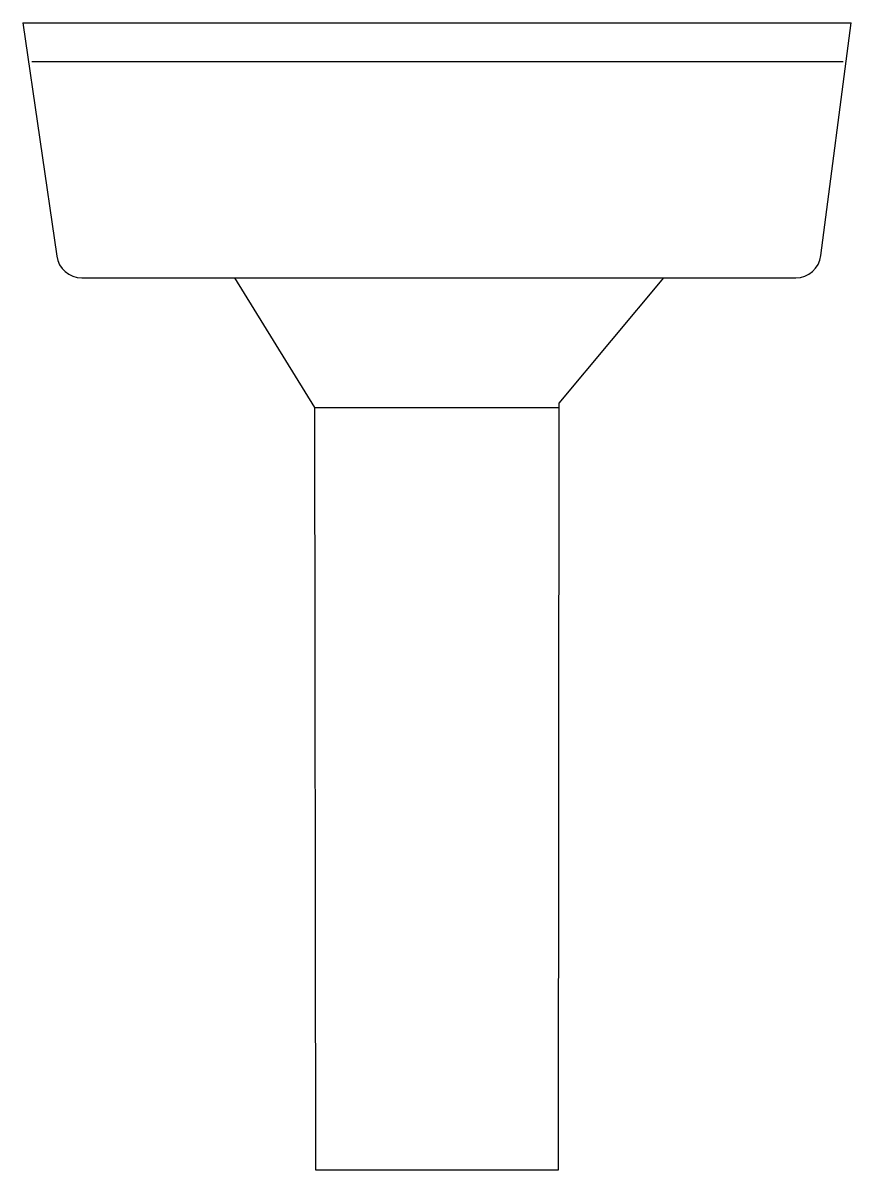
# Model space of a CAD drawing. Header units: millimetres. Extents: x -3037.873 to -3037.223, y 2883.827 to 2884.727.
import ezdxf

# ---------------------------------------------------------------- set-up
doc = ezdxf.new("R2010")
doc.units = ezdxf.units.MM
doc.header["$LTSCALE"] = 10
doc.layers.add('Serviço_Tanques', color=2, linetype='Continuous')

msp = doc.modelspace()

# ---------------------------------------------------------------- linework, layer by layer
at = {"layer": 'Serviço_Tanques'}
for p, q in [((-3037.64327, 2884.42517), (-3037.70619, 2884.52685)), ((-3037.36971, 2884.52685), (-3037.452, 2884.42854)), ((-3037.452, 2884.42854), (-3037.4525, 2883.82685)), ((-3037.64327, 2884.42517), (-3037.452, 2884.42517)), ((-3037.6425, 2883.82685), (-3037.64327, 2884.42517)), ((-3037.4525, 2883.82685), (-3037.6425, 2883.82685))]:
    msp.add_line(p, q, dxfattribs=at)
for points in [[(-3037.8725, 2884.72685), (-3037.2225, 2884.72685)], [(-3037.86542, 2884.69663), (-3037.22882, 2884.69663)], [(-3037.81322, 2884.52685), (-3037.70619, 2884.52685), (-3037.5475, 2884.52685), (-3037.36971, 2884.52685), (-3037.27862, 2884.52685)]]:
    msp.add_lwpolyline(points, dxfattribs=at)
for points in [[(-3037.8725, 2884.72685), (-3037.84602, 2884.54399, 0.372684), (-3037.82622, 2884.52685), (-3037.81322, 2884.52685)], [(-3037.27862, 2884.52685), (-3037.26595, 2884.52685, 0.377029), (-3037.24611, 2884.54429), (-3037.2225, 2884.72685)]]:
    msp.add_lwpolyline(points, format="xyb", dxfattribs=at)

doc.saveas('drawing.dxf')
